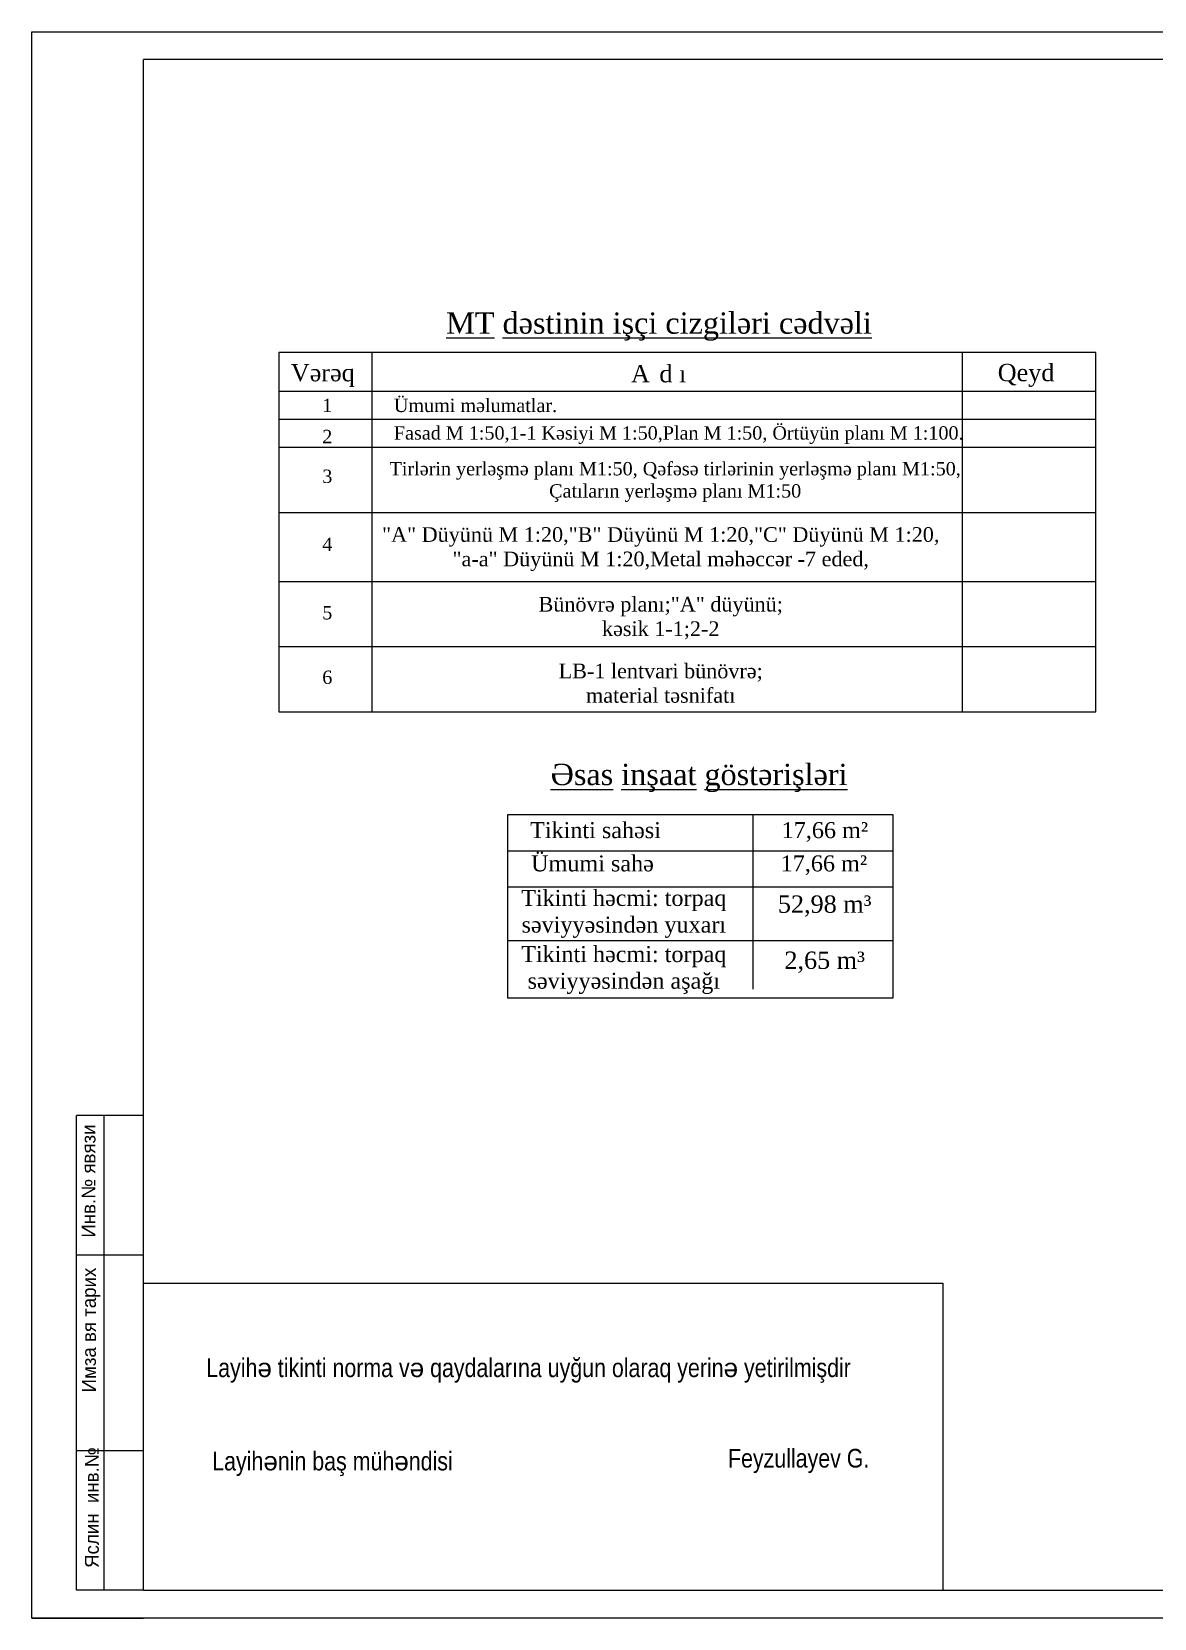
# Model space of a CAD drawing. Header units: millimetres. Extents: x 873544 to 1143527, y -837564 to -766512.
# Drawn here: x 873544 to 894604, y -796399 to -766643 of the extents above; entities that cross this region are included whole.
import ezdxf

# ---------------------------------------------------------------- set-up
doc = ezdxf.new("R2010")
doc.units = ezdxf.units.MM
for name, color, linetype, lineweight in [('cədvəl xətti-15', 7, 'Continuous', 15), ('Künc ştampının xətləri-20', 7, 'Continuous', 20), ('Künc ştampının xətləri-25', 7, 'Continuous', 25), ('Xarici razm.-1', 7, 'Continuous', 9), ('Yazı', 7, 'Continuous', 9), ('аракясмя', 130, 'Continuous', 20), ('размер_Ном._пера__4', 7, 'Continuous', 20)]:
    doc.layers.add(name, color=color, linetype=linetype, lineweight=lineweight)
doc.styles.add('CP_ATTR', font='A3TI(LA).TTF')
doc.styles.add('style6', font='ARIALN.TTF', dxfattribs={"height": 300})
doc.styles.add('Times New  Roman', font='times.ttf')

# ---------------------------------------------------------------- blocks, each defined once
blk = doc.blocks.new('dsdvvvf')
at = {"lineweight": 25}
for p, q in [((944974, -639584), (987093, -639584)), ((944974, -669340), (944974, -639584)), ((947069, -659911), (945812, -659911)), ((947069, -662530), (945813, -662530)), ((947069, -666197), (945813, -666197)), ((987093, -669340), (944974, -669340))]:
    blk.add_line(p, q, dxfattribs=at)
at = {"lineweight": 25, "ltscale": 15}
for p, q in [((986569, -640108), (947068, -640108)), ((947069, -668816), (947069, -640107)), ((947069, -668816), (986569, -668816))]:
    blk.add_line(p, q, dxfattribs=at)
at = {"lineweight": 25, "ltscale": 0.25}
for p, q in [((945811, -668816), (945812, -659911)), ((946335, -668817), (946335, -659911))]:
    blk.add_line(p, q, dxfattribs=at)
blk.add_line((947069, -668816), (945811, -668816))
at = {"color": 0, "lineweight": 5, "ltscale": 15}
blk.add_line((944974, -669340), (947069, -669340), dxfattribs=at)
at = {"lineweight": 25, "char_height": 261.94, "width": 6244.49, "attachment_point": 1, "rotation": 90, "style": 'CP_ATTR'}
for s, insert in [('\\pt3143;Инв.№ явязи', (945908, -662202)), ('\\pt3143;Имза вя тарих', (945917, -665104)), ('\\pt3143;Яслин  инв.№', (945970, -668396))]:
    blk.add_mtext(s, dxfattribs=dict(at, insert=insert))

msp = doc.modelspace()

# ---------------------------------------------------------------- linework, layer by layer
for p, q in [((875639.7, -790113.9), (890639.7, -790113.9)), ((890639.7, -790113.9), (890639.7, -795875.2))]:
    msp.add_line(p, q)
at = {"layer": 'cədvəl xətti-15'}
for p, q in [((878177.9, -773912), (893504.5, -773912)), ((878177.9, -774437.1), (893504.5, -774437.1)), ((878177.9, -775658.6), (893504.5, -775658.6)), ((878177.9, -776953.3), (893504.5, -776953.3)), ((878177.9, -778174.8), (893504.5, -778174.8)), ((878177.9, -779396.3), (893504.5, -779396.3)), ((882475.3, -782681.2), (889701.6, -782681.2)), ((882475.3, -783688.3), (889701.6, -783688.3))]:
    msp.add_line(p, q, dxfattribs=at)
at = {"layer": 'Künc ştampının xətləri-20'}
for p, q in [((879928.4, -779396.3), (879928.4, -772656.1)), ((891004.4, -779396.3), (891004.4, -772656.1)), ((878177.9, -773386.8), (893504.5, -773386.8)), ((887071.9, -781327.1), (887071.9, -784600.4)), ((882475.3, -782004.2), (889701.6, -782004.2))]:
    msp.add_line(p, q, dxfattribs=at)
at = {"layer": 'Künc ştampının xətləri-25'}
for points in [[(878177.9, -779396.3), (893504.5, -779396.3), (893504.5, -772656.1), (878177.9, -772656.1)], [(882475.3, -781327.1), (889701.6, -781327.1), (889701.6, -784771.8), (882475.3, -784771.8)]]:
    msp.add_lwpolyline(points, close=True, dxfattribs=at)

# ---------------------------------------------------------------- block references
at = {"layer": 'Xarici razm.-1', "color": 131}
msp.add_blockref('dsdvvvf', (-71429.4, -127058.8), dxfattribs=at)

# ---------------------------------------------------------------- texts
at = {"color": 0, "lineweight": 30, "insert": (876819.6, -791525.8), "char_height": 350, "width": 15891.449, "attachment_point": 1, "style": 'style6'}
msp.add_mtext('{\\fArial Narrow|b0|i0|c238|p34;Layih\\fArial|b0|i0|c238|p34;ə\\fArial Narrow|b0|i0|c238|p34; tikinti norma v\\fArial|b0|i0|c238|p34;ə\\fArial Narrow|b0|i0|c238|p34; qaydalarına uyğun olaraq yerin\\fArial|b0|i0|c238|p34;ə\\fArial Narrow|b0|i0|c238|p34; yetirilmişdir\\P\\P\\P Layih\\fArial|b0|i0|c238|p34;ə\\fArial Narrow|b0|i0|c238|p34;nin baş müh\\fArial|b0|i0|c238|p34;ə\\fArial Narrow|b0|i0|c238|p34;ndisi                       }               {\\fArial Narrow|b0|i0|c238|p34;   }', dxfattribs=at)
at = {"layer": 'Xarici razm.-1', "char_height": 250, "attachment_point": 1, "style": 'Times New  Roman'}
for s, insert in [('{\\fTimes New Roman|b0|i0|c238|p18;1}', (878994.6, -773525.7)), ('{\\fTimes New Roman|b0|i0|c238|p18;2}', (878994.6, -774109.7)), ('{\\fTimes New Roman|b0|i0|c238|p18;3}', (878994.6, -774855.5)), ('{\\fTimes New Roman|b0|i0|c238|p18;4}', (878994.6, -776131.4)), ('{\\fTimes New Roman|b0|i0|c238|p18;5}', (878994.6, -777414.6)), ('{\\fTimes New Roman|b0|i0|c238|p18;6}', (878994.6, -778624.8))]:
    msp.add_mtext_dynamic_manual_height_columns(s, width=1091.199, gutter_width=12.5, heights=[0], dxfattribs=dict(at, insert=insert))
at = {"layer": 'Yazı', "color": 1, "insert": (886064.1, -780638.8), "char_height": 400, "attachment_point": 5, "style": 'Times New  Roman'}
msp.add_mtext('{\\L\\C7;Ə\\fTimes New Roman|b0|i0|c238|p18;s\\fTimes New Roman|b0|i0|c204|p18;a\\fTimes New Roman|b0|i0|c238|p18;s\\fTimes New Roman|b0|i0|c204|p18; \\fTimes New Roman|b0|i0|c238|p18;i\\fTimes New Roman|b0|i0|c204|p18;n\\fTimes New Roman|b0|i0|c238|p18;ş\\fTimes New Roman|b0|i0|c204|p18;aa\\fTimes New Roman|b0|i0|c238|p18;t\\fTimes New Roman|b0|i0|c204|p18; \\fTimes New Roman|b0|i0|c238|p18;göstərişləri}', dxfattribs=at)
at = {"layer": 'Yazı', "char_height": 300, "attachment_point": 5, "style": 'Times New  Roman'}
for s, insert in [('Tikinti sah{\\fTimes New Roman|b0|i0|c238|p18;əsi}    {\\fTimes New Roman|b0|i0|c238|p18;    }            17,66 {\\fTimes New Roman|b0|i0|c238|p18;m²}', (886064.1, -781652.7)), ('{\\fTimes New Roman|b0|i0|c238|p18;Ümumi s}a{\\fTimes New Roman|b0|i0|c238|p18;hə}  {\\fTimes New Roman|b0|i0|c238|p18;   }                17{\\fTimes New Roman|b0|i0|c238|p18;,}66 {\\fTimes New Roman|b0|i0|c238|p18;m²}', (886064.1, -782276.3)), ('{\\C7;Tikinti h\\fTimes New Roman|b0|i0|c238|p18;əcmi\\fTimes New Roman|b0|i0|c204|p18;: \\fTimes New Roman|b0|i0|c238|p18;torpaq\\fTimes New Roman|b0|i0|c204|p18; \\fTimes New Roman|b0|i0|c238|p18;\\P\\fTimes New Roman|b0|i0|c204|p18;s\\fTimes New Roman|b0|i0|c238|p18;əviyyəsindən \\fTimes New Roman|b0|i0|c204|p18;yuxar\\fTimes New Roman|b0|i0|c238|p18;ı}', (884652.1, -783188.7)), ('{\\C7;Tikinti h\\fTimes New Roman|b0|i0|c238|p18;əcmi\\fTimes New Roman|b0|i0|c204|p18;: \\fTimes New Roman|b0|i0|c238|p18;torpaq\\fTimes New Roman|b0|i0|c204|p18; \\fTimes New Roman|b0|i0|c238|p18;\\P\\fTimes New Roman|b0|i0|c204|p18;s\\fTimes New Roman|b0|i0|c238|p18;əviyyəsindən aşağı}', (884652.1, -784241.2))]:
    msp.add_mtext(s, dxfattribs=dict(at, insert=insert))
at = {"layer": 'Yazı', "color": 2, "char_height": 325, "attachment_point": 5, "style": 'Times New  Roman'}
for s, insert in [('{\\C256;52\\fTimes New Roman|b0|i0|c238|p18;,\\fTimes New Roman|b0|i0|c204|p18;98 \\fTimes New Roman|b0|i0|c238|p18;m\\fTimes New Roman|b0|i0|c204|p18;³}', (888420.3, -783043.2)), ('{\\C256;2\\fTimes New Roman|b0|i0|c238|p18;,\\fTimes New Roman|b0|i0|c204|p18;65 \\fTimes New Roman|b0|i0|c238|p18;m\\fTimes New Roman|b0|i0|c204|p18;³}', (888420.3, -784095.7))]:
    msp.add_mtext(s, dxfattribs=dict(at, insert=insert))
at = {"layer": 'аракясмя', "color": 7, "insert": (886606.8, -793222.2), "char_height": 350, "attachment_point": 1, "style": 'style6'}
msp.add_mtext_dynamic_manual_height_columns('{\\fArial Narrow|b0|i0|c238|p34;Feyzullayev G}.', width=17301.15, gutter_width=1, heights=[2531.8], dxfattribs=at)
at = {"layer": 'размер_Ном._пера__4', "color": 7, "linetype": 'Continuous', "style": 'Times New  Roman'}
for s, insert, char_height, attachment_point in [('{\\fTimes New Roman|b0|i0|c238|p18;\\LM\\fTimes New Roman|b0|i0|c204|p18;T\\fTimes New Roman|b0|i0|c238|p18; dəstinin işçi cizgiləri cədvəli }', (885313, -772172.8), 400, 5), ('{\\fTimes New Roman|b0|i0|c238|p18;Vərəq}', (879004.6, -773090), 325, 5), ('{\\T1.5;Ad\\fTimes New Roman|b0|i0|c238|p18;ı}', (885339.5, -773058.4), 325, 5), ('{\\fTimes New Roman|b0|i0|c238|p18;Qey}d', (892198.4, -773088.7), 325, 5), ('Ümumi {\\fTimes New Roman|b0|i0|c238|p18;məlumatlar}.', (880338.1, -773781.1), 250, 7), ('Fasad M 1:50,1-1 K{\\fTimes New Roman|b0|i0|c238|p18;əsiyi M 1}:50,Plan M 1:50, {\\fTimes New Roman|b0|i0|c238|p18;Örtüyün planı M} 1:100.', (880338.1, -774375.2), 250, 7), ('Tirl{\\fTimes New Roman|b0|i0|c238|p18;ə}rin yerl{\\fTimes New Roman|b0|i0|c238|p18;əş}m{\\fTimes New Roman|b0|i0|c238|p18;ə} plan{\\fTimes New Roman|b0|i0|c238|p18;ı} M1:50, Q{\\fTimes New Roman|b0|i0|c238|p18;ə}f{\\fTimes New Roman|b0|i0|c238|p18;ə}s{\\fTimes New Roman|b0|i0|c238|p18;ə} tirl{\\fTimes New Roman|b0|i0|c238|p18;ə}rinin yerl{\\fTimes New Roman|b0|i0|c238|p18;əş}m{\\fTimes New Roman|b0|i0|c238|p18;ə} plan{\\fTimes New Roman|b0|i0|c238|p18;ı} M1:50,\\P{\\fTimes New Roman|b0|i0|c238|p18;Ç}at{\\fTimes New Roman|b0|i0|c238|p18;ı}lar{\\fTimes New Roman|b0|i0|c238|p18;ı}n yerl{\\fTimes New Roman|b0|i0|c238|p18;əş}m{\\fTimes New Roman|b0|i0|c238|p18;ə} plan{\\fTimes New Roman|b0|i0|c238|p18;ı} M1:50', (885615.6, -775087.9), 250, 5), ('"A" D{\\fTimes New Roman|b0|i0|c238|p18;ü}y{\\fTimes New Roman|b0|i0|c238|p18;ü}n{\\fTimes New Roman|b0|i0|c238|p18;ü} M 1:20,"B" D{\\fTimes New Roman|b0|i0|c238|p18;ü}y{\\fTimes New Roman|b0|i0|c238|p18;ü}n{\\fTimes New Roman|b0|i0|c238|p18;ü} M 1:20,"C" D{\\fTimes New Roman|b0|i0|c238|p18;ü}y{\\fTimes New Roman|b0|i0|c238|p18;ü}n{\\fTimes New Roman|b0|i0|c238|p18;ü} M 1:20,\\P"a-a" D{\\fTimes New Roman|b0|i0|c238|p18;ü}y{\\fTimes New Roman|b0|i0|c238|p18;ü}n{\\fTimes New Roman|b0|i0|c238|p18;ü} M 1:20,Metal m{\\fTimes New Roman|b0|i0|c238|p18;ə}h{\\fTimes New Roman|b0|i0|c238|p18;ə}cc{\\fTimes New Roman|b0|i0|c238|p18;ə}r -7 eded,', (885344.5, -776347.2), 275, 5), ('{\\fTimes New Roman|b0|i0|c238|p18;Bünövrə planı;"A" düyünü;\\Pkəsik 1-1;2-2}', (885344.5, -777641.9), 275, 5), ('{\\fTimes New Roman|b0|i0|c238|p18;LB-1 lentvari bünövrə;\\Pmaterial təsnifatı}', (885344.5, -778863.4), 275, 5)]:
    msp.add_mtext(s, dxfattribs=dict(at, insert=insert, char_height=char_height, attachment_point=attachment_point))

doc.saveas('drawing.dxf')
